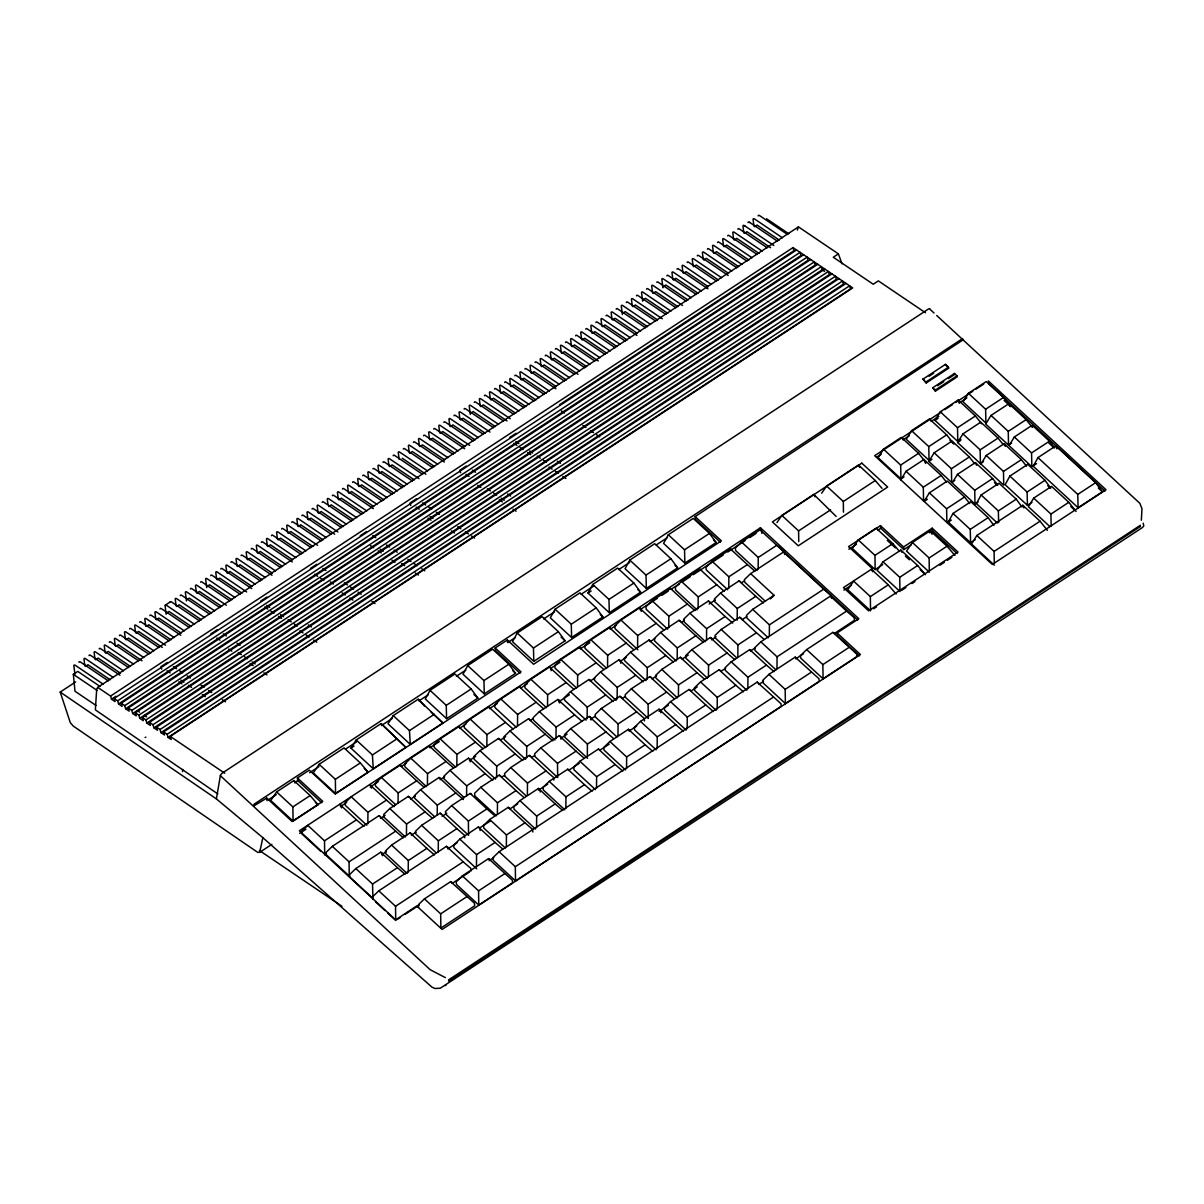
<?xml version="1.0" encoding="UTF-8"?>
<svg xmlns="http://www.w3.org/2000/svg" width="1204" height="1204" viewBox="0 0 1204 1204"><rect width="100%" height="100%" fill="white"/><g stroke="black" fill="none" stroke-linecap="round" stroke-linejoin="round"><path stroke-width="1.5" d="M320.685 851.288L301.903 833.92L301.602 831.317L307.788 825.342L324.508 840.813L324.719 855.021M332.319 846.337L349.055 861.808L349.25 876.015L326.434 854.915L326.149 852.312L332.319 846.337L378.959 815.695L380.449 816.628M367.852 823.867L367.942 812.264L351.222 796.792L345.036 802.767L345.337 805.371L366.814 825.237M372.758 898.244L349.943 877.159L349.642 874.54L355.827 868.581L372.548 884.052L372.924 899.403M372.623 896.784L378.793 890.825L395.529 906.281L395.725 920.488L387.673 913.053M398.072 802.902L398.148 792.954L381.412 777.483L375.242 783.458L375.543 786.077L395.664 804.678M406.455 835.621L406.546 824.033L389.81 808.561L383.64 814.536L383.925 817.14L405.402 836.991M408.231 872.132L408.322 860.544L391.586 845.073L385.415 851.032L385.716 853.651L407.178 873.502M427.435 785.249L427.525 773.645L410.805 758.174L404.634 764.149L404.92 766.752L426.397 786.618M437.218 815.108L437.293 805.16L420.557 789.689L414.387 795.663L414.688 798.267L434.81 816.884M438.256 852.402L438.346 840.813L421.611 825.342L415.44 831.302L415.726 833.92L435.863 852.537M424.44 898.861L440.664 913.851L440.875 928.058L474.722 905.814L474.436 903.211L450.642 881.644L424.44 898.861L418.27 904.821L418.571 907.44M456.828 765.94L456.918 754.336L440.182 738.865L434.012 744.84L434.298 747.443L455.774 767.309M466.595 795.799L466.67 785.851L449.95 770.379L443.779 776.354L444.065 778.958L464.187 797.575M451.635 805.611L468.371 821.083L468.567 835.29L445.751 814.19L445.465 811.586L451.635 805.611L470.162 793.436L471.652 794.369M476.468 866.203L476.558 854.614L459.823 839.143L453.652 845.118L453.938 847.721L476.754 868.821M462.351 875.85L478.575 890.855L478.771 905.062L512.633 882.803L512.332 880.199L488.538 858.648L462.351 875.85L456.181 881.825L456.466 884.428L478.771 905.062M486.852 746.209L486.943 734.606L470.207 719.134L464.037 725.109L464.323 727.728L485.799 747.579M496.605 777.724L496.695 766.12L479.975 750.649L473.789 756.624L474.09 759.227L495.551 779.093M497.387 814.371L497.478 802.782L480.742 787.311L474.572 793.285L474.858 795.889L496.334 815.74M506.342 846.578L506.432 834.974L489.697 819.503L483.526 825.477L483.827 828.096L505.289 847.947M499.103 851.71L515.312 866.714L515.523 880.922L781.245 706.296L780.96 703.678L757.15 682.126L499.103 851.71L492.918 857.684L493.219 860.288L515.523 880.922M517.509 726.057L517.6 714.469L500.864 698.997L494.693 704.957L494.979 707.576L516.456 727.427M526.63 757.993L526.72 746.39L509.984 730.918L503.814 736.893L504.115 739.512L525.576 759.363M527.382 794.67L527.472 783.067L510.737 767.595L504.566 773.57L504.852 776.174L526.329 796.04M536.563 827.705L536.653 816.101L519.917 800.63L513.747 806.605L514.048 809.208L535.509 829.074M547.534 706.327L547.624 694.738L530.889 679.267L524.718 685.226L525.004 687.845L546.481 707.696M556.007 738.684L556.097 727.081L539.377 711.609L533.206 717.584L533.492 720.203L554.969 740.054M540.762 747.865L557.497 763.336L557.693 777.543L534.877 756.443L534.591 753.839L540.762 747.865L559.288 735.704L560.778 736.637L561.064 739.241M565.865 808.441L565.955 796.852L549.22 781.381L543.049 787.356L543.335 789.959L564.811 809.81M577.559 686.596L577.649 675.008L560.913 659.536L554.743 665.511L555.029 668.115L576.505 687.966M587.131 718.728L587.221 707.139L570.485 691.668L564.315 697.628L564.601 700.246L586.077 720.097M587.326 755.706L587.401 744.102L570.681 728.631L564.51 734.606L564.796 737.209L587.612 758.309M596.522 788.289L596.612 776.7L579.892 761.229L573.706 767.204L574.007 769.807L595.468 789.658M607.568 666.865L607.659 655.277L590.938 639.806L584.768 645.78L585.054 648.384L606.53 668.235M617.14 698.997L617.231 687.409L600.51 671.937L594.34 677.897L594.625 680.516L616.102 700.367M617.983 735.554L618.073 723.95L601.338 708.494L595.167 714.454L595.453 717.072L616.93 736.923M626.547 768.573L626.637 756.97L609.901 741.498L603.731 747.473L604.032 750.077L625.493 769.928M637.593 647.135L637.684 635.546L620.963 620.075L614.777 626.05L615.078 628.654L637.894 649.754M647.165 679.267L647.255 667.678L630.535 652.207L624.349 658.167L624.65 660.785L646.112 680.636M631.363 688.763L648.098 704.235L648.294 718.427L625.478 697.342L625.192 694.723L631.363 688.763L649.889 676.588L651.379 677.521M657.143 748.452L657.233 736.863L640.513 721.392L634.342 727.366L634.628 729.97L656.105 749.821M668.762 627.811L668.852 616.222L652.116 600.751L645.946 606.726L646.232 609.329L667.708 629.18M677.19 659.536L677.28 647.948L660.544 632.476L654.374 638.451L654.675 641.055L676.136 660.906M678.424 696.499L678.514 684.895L661.794 669.424L655.623 675.399L655.909 678.018L677.385 697.868M687.168 728.721L687.258 717.132L670.538 701.661L664.352 707.636L664.653 710.24L686.114 730.091M698.109 608.532L698.2 596.928L681.464 581.457L675.293 587.432L675.594 590.035L697.056 609.886M706.522 640.272L706.613 628.669L689.877 613.197L683.706 619.172L683.992 621.776L705.469 641.642M708.449 676.768L708.539 665.165L691.818 649.693L685.633 655.668L685.934 658.287L707.395 678.138M717.193 708.99L717.283 697.402L700.547 681.931L694.377 687.905L694.678 690.509L716.139 710.36M728.766 588.38L728.856 576.776L712.136 561.305L705.95 567.28L706.251 569.883L727.713 589.749M737.179 620.12L737.269 608.517L720.534 593.045L714.363 599.02L714.664 601.639L734.786 620.241M737.841 656.511L737.932 644.923L721.196 629.451L715.025 635.426L715.311 638.03L736.788 657.881M747.85 688.854L747.94 677.25L731.219 661.779L725.034 667.753L725.335 670.357L746.796 690.223M758.159 569.071L758.249 557.467L741.513 541.996L735.343 547.971L735.629 550.574L757.105 570.44M769.326 636.434L769.416 624.846L752.681 609.374L746.51 615.349L746.811 617.953L768.272 637.804M776.971 668.416L777.062 656.827L760.838 641.822L754.652 647.797L754.953 650.401L775.948 669.815M768.95 674.36L785.174 689.365L785.384 703.572L819.232 681.313L818.946 678.71L795.152 657.143L768.95 674.36L762.779 680.335L763.08 682.939L785.384 703.572M806.65 649.588L822.859 664.593L823.069 678.8L856.917 656.556L856.631 653.938L832.837 632.386L806.65 649.588L800.464 655.563L800.765 658.167L823.069 678.8M797.334 230.054L798.448 226.879L838.39 253.878L842.017 263.827M182.541 771.614L182.692 769.446M1141.347 520.263L1141.979 508.765L1139.887 503.377L936.697 315.493M1143.198 523.198L1143.8 525.877L1142.521 527.472L440.303 988.198L435.126 988.514L432.146 987.295L262.848 837.668L216.404 798.914L220.347 775.677A3.115 1.038 -41 0 1 223.026 772.592L927.832 309.413A3.115 1.038 -41 0 1 930.015 309.308L934.033 313.025M75.641 681.931L60.2 692.074L70.329 722.716L73.369 726.147L257.656 852.312L259.703 852.342L262.848 837.668M430.039 690.343L425.298 698.982L446.594 718.668L477.883 698.094L471.17 688.974L454.946 673.984L430.039 690.343L446.248 705.348L446.594 718.668M467.724 665.586L462.983 674.21L484.279 693.895L515.568 673.337L508.856 664.217L492.632 649.212L467.724 665.586L483.948 680.576L484.279 693.895M517.238 633.048L512.498 641.672L533.793 661.357L565.082 640.799L558.37 631.679L542.146 616.674L517.238 633.048L533.462 648.038L533.793 661.357M555.059 609.194L550.318 617.833L571.614 637.518L602.903 616.945L596.191 607.824L579.967 592.835L555.059 609.194L571.283 624.199L571.614 637.518M588.003 593.06L592.744 584.437L617.652 568.062L633.876 583.067L640.603 592.187L609.299 612.746L588.003 593.06L591.134 590.998M629.782 560.086L625.057 568.709L646.352 588.41L677.641 567.837L670.929 558.716L654.705 543.711L629.782 560.086L646.006 575.091L646.352 588.41M668.31 534.772L663.57 543.395L684.865 563.096L716.154 542.522L709.442 533.402L693.218 518.397L668.31 534.772L684.534 549.776L684.865 563.096M975.135 539.708L970.59 542.703L948.27 522.069L953.011 513.446L970.891 501.692L988.138 517.63L993.902 525.441M1022 506.974L1016.236 499.163L999.004 483.225L981.125 494.979L976.384 503.603L997.379 523.018M1050.746 488.087L1044.982 480.276L1027.749 464.338L1009.87 476.092L1005.129 484.715L1027.433 505.334L1031.978 502.354M1037.968 457.61L1033.228 466.249L1078.107 507.727L1102.367 491.789L1095.655 482.669L1055.848 445.856L1037.968 457.61L1077.761 494.423L1078.107 507.727M925.846 462.471L918.562 453.321L901.314 437.383L883.435 449.137L878.122 457.746L900.938 478.831L904.053 476.784M911.533 430.671L906.236 439.264L929.036 460.364L928.781 446.609L911.533 430.671L929.428 418.917L946.66 434.855L953.959 443.99L949.926 440.273M960.897 439.43L957.782 441.477L934.981 420.377L940.279 411.783L958.173 400.029L975.406 415.967L981.651 423.793M900.758 479.869L906.055 471.261L923.95 459.507L941.182 475.445L946.389 481.976M968.392 393.302L963.08 401.91L985.895 423.01L985.624 409.24L968.392 393.302L986.272 381.548L1003.504 397.486L1010.803 406.636L1004.091 400.435M954.787 480.441L951.672 482.488L928.856 461.403L934.169 452.794L952.048 441.04L969.295 456.978L974.503 463.51M983.533 461.553L980.417 463.6L957.601 442.5L962.914 433.907L980.793 422.152L998.026 438.09L1003.248 444.622M969.717 503.543L964.509 497.011L947.262 481.073L929.383 492.827L924.07 501.436L927.185 499.389M1032.385 427.45L1026.139 419.624L1008.907 403.686L991.012 415.425L985.715 424.034L1008.516 445.134L1011.631 443.087M997.815 485.077L992.608 478.545L975.375 462.607L957.481 474.361L952.183 482.954L974.984 504.055L978.099 502.008M986.226 455.473L980.929 464.067L1003.73 485.167L1003.474 471.411L986.226 455.473L1004.121 443.719L1021.353 459.657L1026.561 466.189M1054.674 447.707L1049.452 441.176L1032.219 425.238L1014.34 436.992L1009.027 445.6L1031.843 466.7L1036.509 463.63M1047.36 530.332L1040.06 521.197L1022.828 505.259L976.835 535.479L971.538 544.088L994.338 565.173M1076.105 511.444L1068.806 502.309L1051.574 486.371L1033.694 498.125L1028.382 506.718L1049.858 526.569M798.448 226.879L97.72 687.379L96.711 688.974L95.357 709.878L217.834 793.933M350.951 748.12L356.188 739.963L381.096 723.589L405.823 747.338L373.255 768.739L350.951 748.12L354.051 746.074M393.241 715.612L387.989 723.77L410.293 744.403L442.876 722.987L418.149 699.238L393.241 715.612L409.465 730.617L410.293 744.403M276.649 791.916L270.78 800.494L293.084 821.113L317.991 804.739L310.12 795.573L293.896 780.568L276.649 791.916L292.873 806.906L293.084 821.113M319.135 764.299L313.266 772.878L335.57 793.511L368.138 772.095L360.282 762.93L344.058 747.925L319.135 764.299L335.359 779.304L335.57 793.511M776.971 522.566L781.878 515.417L813.814 494.423L836.163 516.441M821.685 493.188L826.591 486.025L858.527 465.045L875.263 480.516L882.005 488.372M899.584 551.492L892.841 543.621L876.121 528.165L858.226 539.904L852.357 548.497L875.157 569.582L882.682 564.646M883.014 561.817L877.129 570.395L899.945 591.48L899.734 577.288L883.014 561.817L900.893 550.062L917.629 565.534L925.485 574.699M912.391 542.507L906.507 551.086L929.322 572.171L929.127 557.979L912.391 542.507L930.271 530.753L947.006 546.225L954.877 555.39M445.284 985.685L446.172 984.721M785.008 552.937L783.518 552.004L750.619 573.631L744.448 579.591L744.734 582.209L765.428 601.353M770.364 598.9L774.082 595.318L750.619 573.631M165.339 605.145L170.411 601.819M96.004 705.454L74.994 691.262L73.339 674.345L77.808 671.411L100.007 686.415M85.424 666.414L87.952 664.743L110.151 679.748M95.552 659.747L98.096 658.091L120.295 673.096M105.696 653.095L108.225 651.424L130.423 666.429M115.825 646.428L118.368 644.757L142.042 660.77M125.968 639.76L128.497 638.105L150.711 653.11M136.112 633.108L138.641 631.438L162.314 647.436M146.241 626.441L148.784 624.771L170.983 639.775M156.385 619.774L158.913 618.119L181.112 633.123M166.528 613.122L169.057 611.451L191.255 626.456M176.657 606.455L179.2 604.784L201.399 619.789M186.801 599.788L189.329 598.132L211.528 613.137M196.929 593.136L199.473 591.465L221.671 606.47M207.073 586.468L209.601 584.798L231.8 599.803M217.217 579.801L219.745 578.146L241.944 593.151M227.345 573.149L229.889 571.479L252.087 586.483M237.489 566.482L240.017 564.811L262.216 579.816M247.618 559.815L250.161 558.159L272.36 573.164M257.761 553.163L260.29 551.492L282.504 566.497M267.905 546.496L270.433 544.825L292.632 559.83M278.034 539.828L280.577 538.173L302.776 553.178M288.177 533.176L290.706 531.506L312.905 546.511M298.306 526.509L300.849 524.839L323.048 539.843M308.45 519.842L310.978 518.187L334.667 534.185M318.593 513.19L321.122 511.519L343.321 526.524M328.722 506.523L331.266 504.852L353.464 519.857M338.866 499.856L341.394 498.2L363.593 513.205M349.01 493.204L351.538 491.533L373.737 506.538M359.138 486.536L361.682 484.866L383.88 499.871M369.282 479.869L371.81 478.214L394.009 493.219M379.41 473.217L381.954 471.547L404.153 486.551M389.554 466.55L392.083 464.879L414.281 479.884M409.827 453.231L412.37 451.56L434.569 466.565M419.97 446.564L422.499 444.893L444.697 459.898M430.099 439.896L432.642 438.241L454.841 453.246M440.243 433.244L442.771 431.574L464.985 446.579M450.386 426.577L452.915 424.907L475.113 439.911M460.515 419.91L463.058 418.255L485.257 433.244M470.659 413.258L473.187 411.587L495.386 426.592M480.787 406.591L483.331 404.92L507.004 420.933M490.931 399.924L493.474 398.268L515.673 413.258M501.075 393.272L503.603 391.601L525.802 406.606M511.203 386.604L513.747 384.934L535.946 399.939M521.347 379.937L523.875 378.267L546.074 393.272M531.491 373.27L534.019 371.615L556.218 386.619M541.619 366.618L544.163 364.947L566.362 379.952M551.763 359.951L554.291 358.28L577.98 374.293M561.892 353.284L564.435 351.628L586.634 366.633M572.035 346.632L574.564 344.961L598.253 360.974M582.179 339.964L584.708 338.294L606.906 353.299M592.308 333.297L594.851 331.642L617.05 346.647M602.452 326.645L604.98 324.975L627.179 339.979M612.58 319.978L615.124 318.308L637.322 333.312M622.724 313.311L625.252 311.655L647.466 326.66M632.868 306.659L635.396 304.988L657.595 319.993M642.996 299.992L645.54 298.321L667.738 313.326M653.14 293.325L655.668 291.669L677.867 306.674M663.284 286.672L665.812 285.002L688.011 300.007M673.412 280.005L675.956 278.335L698.154 293.34M683.556 273.338L686.084 271.683L708.283 286.687M693.685 266.686L696.228 265.015L718.427 280.02M703.828 260.019L706.357 258.348L728.555 273.353M713.972 253.352L716.5 251.696L738.699 266.701M724.101 246.7L726.644 245.029L748.843 260.034M734.244 240.032L736.773 238.362L758.971 253.367M744.373 233.365L746.916 231.71L770.59 247.708M754.517 226.713L757.045 225.043L779.244 240.047M97.72 687.379L110.572 696.062L793.03 247.588L852.703 287.922L170.246 736.396L171.179 739.512L168.048 737.405L167.13 734.289L163.594 731.897L846.036 283.422M110.572 696.062L111.505 699.178L115.975 696.243M167.341 662.486L160.945 666.685L161.682 669.183M210.775 633.951L217.156 629.752M260.591 601.202L266.987 597.003M310.421 568.454L316.802 564.255M360.237 535.72L366.633 531.521M416.449 498.772L410.067 502.971L410.805 505.469M466.279 466.038L459.883 470.237L460.62 472.721M509.713 437.488L516.095 433.289M559.574 404.725L793.948 250.703L793.03 247.588M111.505 699.178L115.027 701.571L114.109 698.455L796.551 249.965M117.646 700.833L800.088 252.358L801.021 255.474L118.564 703.964L117.646 700.833L114.109 698.455M118.564 703.964L122.101 706.342L121.183 703.226L803.625 254.751M124.719 705.619L807.162 257.144L808.08 260.26L125.637 708.735L124.719 705.619L121.183 703.226M125.637 708.735L129.174 711.128L128.241 708.012L810.698 259.522M131.778 710.39L814.235 261.915L815.153 265.03L132.711 713.52L131.778 710.39L128.241 708.012M132.711 713.52L136.233 715.898L135.315 712.783L817.757 264.308M838.39 253.878L833.288 257.235L873.231 284.234L878.333 280.878L925.455 312.724M135.315 712.783L138.851 715.176L821.294 266.701L822.227 269.816L824.574 271.397M138.851 715.176L139.769 718.291L822.227 269.816M139.769 718.291L143.306 720.684L142.388 717.554L824.83 269.079M145.925 719.947L828.367 271.472L829.285 274.587L146.843 723.062L145.925 719.947L142.388 717.554M146.843 723.062L150.38 725.455L149.446 722.34L831.904 273.865M152.983 724.733L835.441 276.243L836.359 279.373L153.916 727.848L152.983 724.733L149.446 722.34M153.916 727.848L157.438 730.241L156.52 727.111L838.962 278.636M160.057 729.504L842.499 281.029L843.432 284.144L160.975 732.619L160.057 729.504L156.52 727.111M167.13 734.289L849.572 285.799L850.491 288.915L168.048 737.405M695.129 516.576L721.377 540.852L533.583 664.262L507.336 639.986L495.175 647.978L521.031 671.892L335.148 794.053L309.293 770.139L297.418 777.934L322.762 801.367L292.09 821.504L266.761 798.086L253.638 806.078A1.836 1.309 -55.9 0 1 254.616 803.836L961.544 339.272A1.836 1.309 -55.9 0 1 963.305 339.709L695.129 516.576L695.43 519.195L720.353 542.236M268.582 799.682L276.258 794.655M294.649 782.555L297.719 780.553L297.418 777.934M309.578 772.742L318.955 766.587M345.503 749.144L356.444 741.95M381.442 725.53L392.369 718.352M418.932 700.894L428.293 694.738M456.421 676.257L465.782 670.101M515.447 637.458L507.621 642.605L507.336 639.986M543.621 618.946L554.577 611.752M581.186 594.264L593.707 586.032M618.736 569.582L629.692 562.388M656.3 544.9L667.257 537.706M923.062 379.094L945.426 364.391L948.466 367.205L948.586 368.258L926.222 382.947L923.062 379.094L926.222 382.947M929.142 376.22L933.612 373.27M926.102 381.909L948.466 367.205M446.248 705.348L471.17 688.974M483.948 680.576L508.856 664.217M533.462 648.038L558.37 631.679M292.873 806.906L310.12 795.573M335.359 779.304L360.282 762.93M373.255 768.739L372.412 754.953L397.32 738.579M409.465 730.617L434.373 714.243M571.283 624.199L596.191 607.824M609.299 612.746L608.968 599.426L633.876 583.067M646.006 575.091L670.929 558.716M684.534 549.776L709.442 533.402M932.784 387.733L954.501 373.466L957.045 375.814L957.165 376.852L935.448 391.119L932.784 387.733L935.448 391.119M937.555 385.716L943.77 381.638M948.421 378.583L954.621 374.504L954.501 373.466M935.327 390.081L957.045 375.814M259.703 852.342L271.848 844.365M760.461 527.743L299.344 830.775L395.664 919.841L416.734 905.995L442.094 929.428L860.424 654.524L837.096 632.958L858.813 618.69L760.461 527.743L760.762 530.347M381.412 777.483L399.939 765.323L401.429 766.256M410.805 758.174L429.331 746.013L430.821 746.947M440.182 738.865L458.709 726.704L460.199 727.622M470.207 719.134L488.734 706.974L490.224 707.907M500.864 698.997L519.391 686.822L520.88 687.755M530.889 679.267L549.415 667.091L550.905 668.024L551.191 670.628M560.913 659.536L579.44 647.361L580.93 648.294M590.938 639.806L609.465 627.63L610.955 628.563M620.963 620.075L639.474 607.9L640.979 608.833L641.265 611.451M652.116 600.751L670.643 588.575L672.133 589.508M681.464 581.457L699.991 569.281L701.481 570.214M712.136 561.305L730.647 549.144L732.152 550.062M741.513 541.996L760.04 529.82L761.53 530.753L761.816 533.372M299.63 833.394L305.906 829.27M340.416 806.59L346.677 802.466M370.215 787.01L378.056 781.847M401.579 766.391L406.29 763.291M429.813 747.834L439.219 741.649M459.612 728.254L465.888 724.131M489.411 708.674L497.252 703.512M520.775 688.056L527.051 683.932M550.589 668.476L559.995 662.29M580.388 648.881L589.794 642.695M610.187 629.301L616.463 625.177M639.986 609.721L657.233 598.388M661.944 595.288L668.22 591.164M671.35 589.102L679.191 583.955M682.337 581.893L690.178 576.731M693.308 574.669L723.107 555.089M727.818 552.004L745.065 540.656M749.776 537.571L756.052 533.447M941.663 411.693L874.691 455.699L992.307 564.45L1106.009 489.742L988.394 380.991L988.68 383.594L1104.926 491.082M944.779 409.646L952.575 404.529M955.69 402.482L972.817 391.225M975.932 389.178L983.713 384.061M876.542 457.294L881.208 454.224M903.015 439.881L909.246 435.788M931.053 421.46L938.849 416.343M959.091 403.039L966.872 397.922M934.981 420.377L938.082 418.33M324.508 840.813L356.444 819.819L364.029 826.38M367.942 812.264L386.469 800.088L394.039 806.65M398.148 792.954L416.674 780.779L424.244 787.341M427.525 773.645L446.052 761.47L453.637 768.032M456.918 754.336L475.445 742.161L483.015 748.722M486.943 734.606L505.454 722.43L513.039 728.992M517.6 714.469L536.126 702.293L543.696 708.84M547.624 694.738L566.151 682.563L573.721 689.124M577.649 675.008L596.161 662.832L603.746 669.394M607.659 655.277L626.185 643.102L633.771 649.663M637.684 635.546L656.21 623.371L663.78 629.933M668.852 616.222L687.364 604.047L694.949 610.609M698.2 596.928L716.726 584.753L724.296 591.314M728.856 576.776L747.383 564.601L754.953 571.163M758.249 557.467L776.761 545.292L784.346 551.853L784.632 554.472M798.749 541.544L798.598 530.889L830.549 509.894M843.462 512.151L843.312 501.496L875.263 480.516M900.938 478.831L900.667 465.075L918.562 453.321M928.781 446.609L946.66 434.855M957.782 441.477L957.526 427.721L975.406 415.967M985.624 409.24L1003.504 397.486M389.81 808.561L408.337 796.386L409.827 797.319M420.557 789.689L439.084 777.513L440.574 778.446M449.95 770.379L468.476 758.204L469.966 759.137L470.252 761.756M479.975 750.649L498.486 738.488L499.991 739.406M509.984 730.918L528.511 718.758L530.001 719.691M539.377 711.609L557.903 699.449L559.393 700.382L559.679 702.986M570.485 691.668L589.012 679.492L590.502 680.426M600.51 671.937L619.037 659.762L620.527 660.695L620.812 663.299M630.535 652.207L649.046 640.031L650.551 640.964M660.544 632.476L679.071 620.301L680.561 621.234M689.877 613.197L708.403 601.022L709.893 601.955M720.534 593.045L739.06 580.885L740.55 581.818M380.479 818.374L385.099 815.334M410.669 799.065L415.29 796.025M440.062 779.756L444.682 776.715M469.44 760.446L475.61 756.398M500.999 739.707L505.62 736.667M530.121 720.564L533.206 718.547M558.611 701.857L569.387 694.768M590.171 681.103L594.791 678.078M620.195 661.387L626.351 657.324M650.205 641.657L654.841 638.617M681.374 622.317L684.459 620.301M709.186 604.047L715.342 599.998M741.393 582.886L744.463 580.855M928.856 461.403L931.971 459.356M957.601 442.5L960.717 440.453M349.055 861.808L395.68 831.166L403.265 837.728M406.546 824.033L425.072 811.857L432.642 818.419M437.293 805.16L455.819 792.984L463.389 799.546M466.67 785.851L485.197 773.675L492.782 780.237M496.695 766.12L515.222 753.945L522.792 760.507M526.72 746.39L545.246 734.214L552.817 740.776M556.097 727.081L574.624 714.905L582.209 721.467M587.221 707.139L605.732 694.964L613.318 701.511M617.231 687.409L635.757 675.233L643.342 681.78M647.255 667.678L665.782 655.503L673.352 662.065M677.28 647.948L695.807 635.772L703.377 642.334M706.613 628.669L725.139 616.493L732.709 623.055M737.269 608.517L755.796 596.356L763.366 602.903M926.674 498.923L923.558 500.954L923.302 487.199L941.182 475.445M951.672 482.488L951.401 468.732L969.295 456.978M980.417 463.6L980.146 449.844L998.026 438.09M1008.516 445.134L1008.26 431.378L1026.139 419.624M355.827 868.581L380.735 852.206L382.225 853.139L382.511 855.743M391.586 845.073L410.112 832.897L411.602 833.83M421.611 825.342L440.137 813.167L441.627 814.1M480.742 787.311L499.269 775.135L500.759 776.068M510.737 767.595L529.263 755.42L530.753 756.353M570.681 728.631L589.207 716.47L590.697 717.403L590.983 720.007M601.338 708.494L619.864 696.318L621.354 697.251M721.196 629.451L739.723 617.276L741.212 618.209M752.681 609.374L774.082 595.318M661.794 669.424L680.32 657.264L681.81 658.197M691.818 649.693L710.33 637.533L711.835 638.466M911.368 544.644L903.828 549.596L903.542 546.977L880.485 525.666L848.549 546.646L872.328 568.649L872.629 571.253M381.834 854.599L386.484 851.544M411.362 835.2L415.982 832.16M442.124 816.327L446.744 813.287M501.526 777.287L504.596 775.271M531.551 757.557L534.621 755.54M560.929 738.248L567.084 734.199M848.835 549.265L856.45 544.268M877.731 530.272L880.771 528.27L880.485 525.666M590.502 719.315L595.122 716.275M622.062 698.576L625.147 696.544M652.086 678.845L656.707 675.805M682.111 659.115L688.267 655.066M711.429 639.836L716.049 636.796M742.085 619.684L746.721 616.659M372.548 884.052L397.455 867.678L405.041 874.239M408.322 860.544L426.848 848.369L434.418 854.915M438.346 840.813L456.873 828.638L464.443 835.2L464.729 837.803M468.371 821.083L486.883 808.907L494.468 815.469M497.478 802.782L516.004 790.607L523.574 797.168M527.472 783.067L545.999 770.891L553.569 777.453L553.855 780.072M557.497 763.336L576.024 751.161L583.594 757.722M737.932 644.923L756.443 632.747L764.028 639.309M587.401 744.102L605.928 731.927L613.513 738.488M618.073 723.95L636.6 711.79L644.17 718.337L644.456 720.955M648.098 704.235L666.61 692.059L674.195 698.606M875.157 569.582L874.962 555.375L892.841 543.621M769.416 624.846L823.717 589.162L831.287 595.724L831.573 598.328M678.514 684.895L697.041 672.72L704.626 679.282M708.539 665.165L727.065 653.004L734.636 659.551M950.001 520.474L946.886 522.521L946.615 508.765L964.509 497.011M974.984 504.055L974.728 490.299L992.608 478.545M1003.474 471.411L1021.353 459.657M1031.843 466.7L1031.572 452.93L1049.452 441.176M378.793 890.825L446.473 846.352L447.963 847.285M903.542 546.977L932.182 528.165L958.038 552.064L868.611 610.834L843.477 587.612L872.328 568.649M459.823 839.143L478.349 826.967L479.839 827.9L480.14 830.519M489.697 819.503L508.223 807.342L509.713 808.275M760.838 641.822L830.399 596.115L831.889 597.049M519.917 800.63L538.444 788.454L539.934 789.388L540.235 792.006M549.22 781.381L567.746 769.206L569.236 770.139M579.892 761.229L598.403 749.054L599.893 749.987M609.901 741.498L628.428 729.323L629.918 730.256M640.513 721.392L659.039 709.216L660.529 710.149L660.815 712.753M670.538 701.661L689.049 689.486L690.554 690.419M700.547 681.931L719.074 669.755L720.564 670.688M731.219 661.779L749.731 649.603L751.236 650.536M447.783 848.94L457.038 842.86M479.358 828.201L490.133 821.113M929.458 532.755L932.468 530.768L932.182 528.165M509.999 808.892L517.705 803.82M538.459 790.185L547.7 784.12M568.484 770.455L579.259 763.366M599.938 750.212L609.179 744.132M629.06 731.069L636.765 726.012M659.085 711.353L668.325 705.273M750.453 651.033L755.074 647.993M843.884 590.141L851.439 585.174M691.051 691.006L697.206 686.957M721.076 671.275L725.696 668.235M948.27 522.069L951.31 520.083M395.529 906.281L463.194 861.808L470.779 868.37L471.065 870.989M970.59 542.703L970.243 529.384L988.138 517.63M998.643 522.566L998.357 510.917L1016.236 499.163M1027.433 505.334L1027.102 492.03L1044.982 480.276M777.062 656.827L846.608 611.105L854.193 617.667L854.479 620.286L834.402 633.47M476.558 854.614L495.085 842.439L502.655 849.001M506.432 834.974L524.959 822.799L532.529 829.36L532.83 831.979M536.653 816.101L555.179 803.926L562.75 810.488M565.955 796.852L584.482 784.677L592.052 791.239M596.612 776.7L615.139 764.525L622.709 771.087M626.637 756.97L645.163 744.794L652.734 751.356M657.233 736.863L675.76 724.688L683.345 731.249M687.258 717.132L705.785 704.957L713.355 711.519M717.283 697.402L735.81 685.226L743.38 691.788M747.94 677.25L766.466 665.075L774.037 671.636M870.357 596.597L853.621 581.126L847.736 589.704L870.552 610.789L870.357 596.597L888.236 584.843L896.107 594.008M899.734 577.288L917.629 565.534M929.127 557.979L947.006 546.225M397.305 919.465L400.435 917.403M405.146 914.303L419.278 905.017M452.237 883.36L469.5 872.012M795.784 658.844L803.519 653.772M489.08 860.725L493.7 857.684M873.562 608.818L876.572 606.846M901.45 590.502L905.95 587.537M911.97 583.579L914.965 581.607M939.842 565.263L944.357 562.298M947.352 560.327L951.867 557.362M758.926 684.369L763.547 681.329M1077.761 494.423L1095.655 482.669M440.664 913.851L466.866 896.649M994.308 563.457L994.083 551.417L1040.06 521.197M1051.167 526.103L1050.926 514.063L1068.806 502.309M478.575 890.855L504.762 873.637M515.312 866.714L773.374 697.116M785.174 689.365L811.361 672.148M822.859 664.593L849.061 647.391M448.49 979.951L1140.369 525.275M448.61 981.094L1140.504 526.404M145.097 737.51L145.895 737.149M832.837 632.386L834.327 633.319M795.152 657.143L796.642 658.076M757.15 682.126L758.655 683.059M488.538 858.648L490.028 859.566M450.642 881.644L452.132 882.577M748 222.574A3.973 1.415 56.7 0 1 749.565 222.349L749.776 222.484M743.801 232.808L742.943 225.916A3.973 1.415 56.7 0 1 744.508 225.675L744.704 225.81M766.587 218.767L788.786 233.772M787.491 234.464L759.709 215.682A3.973 1.415 56.7 0 0 758.144 215.922M782.419 237.79L754.637 219.023A3.973 1.415 56.7 0 0 753.072 219.248L753.945 226.141M749.565 222.349L777.558 241.251M744.508 225.675L773.826 245.496M767.219 247.783L739.437 229.016A3.973 1.415 56.7 0 0 737.871 229.242M762.147 251.124L734.365 232.342A3.973 1.415 56.7 0 0 732.8 232.583L733.672 239.461M757.075 254.45L729.293 235.683A3.973 1.415 56.7 0 0 727.728 235.909M752.003 257.776L724.221 239.009A3.973 1.415 56.7 0 0 722.656 239.235L723.529 246.128M746.931 261.118L719.164 242.335A3.973 1.415 56.7 0 0 717.584 242.576M741.875 264.444L714.092 245.676A3.973 1.415 56.7 0 0 712.527 245.902L713.4 252.795M736.803 267.77L709.021 249.002A3.973 1.415 56.7 0 0 707.455 249.228M731.731 271.111L703.949 252.328A3.973 1.415 56.7 0 0 702.383 252.569L703.256 259.447M728.209 275.475L698.877 255.669A3.973 1.415 56.7 0 0 697.312 255.895M721.587 277.763L693.82 258.995A3.973 1.415 56.7 0 0 692.24 259.221L693.113 266.114M716.53 281.104L688.748 262.322A3.973 1.415 56.7 0 0 687.183 262.562M711.459 284.43L683.676 265.663A3.973 1.415 56.7 0 0 682.111 265.888L682.984 272.781M707.937 288.81L678.604 268.989A3.973 1.415 56.7 0 0 677.039 269.214M701.315 291.097L673.533 272.315A3.973 1.415 56.7 0 0 671.967 272.555L672.84 279.433M696.243 294.423L668.461 275.656A3.973 1.415 56.7 0 0 666.896 275.882M691.186 297.749L663.404 278.982A3.973 1.415 56.7 0 0 661.839 279.208L662.922 287.816M686.114 301.09L658.332 282.308A3.973 1.415 56.7 0 0 656.797 282.383M682.593 305.455L653.26 285.649A3.973 1.415 56.7 0 0 651.695 285.875L652.568 292.768M675.971 307.742L648.188 288.975A3.973 1.415 56.7 0 0 646.623 289.201M670.899 311.083L643.117 292.301A3.973 1.415 56.7 0 0 641.551 292.542L642.65 301.15M665.842 314.41L638.06 295.642A3.973 1.415 56.7 0 0 636.495 295.868M662.305 318.789L632.988 298.968A3.973 1.415 56.7 0 0 631.423 299.194L632.296 306.087M655.698 321.077L627.916 302.294A3.973 1.415 56.7 0 0 626.351 302.535M650.627 324.403L622.844 305.635A3.973 1.415 56.7 0 0 621.279 305.861L622.378 314.47M645.555 327.744L617.772 308.961A3.973 1.415 56.7 0 0 616.207 309.187M640.498 331.07L612.716 312.287A3.973 1.415 56.7 0 0 611.15 312.528L612.008 319.406M636.961 335.434L607.644 315.629A3.973 1.415 56.7 0 0 606.079 315.854M630.354 337.737L602.572 318.955A3.973 1.415 56.7 0 0 601.007 319.18L601.88 326.073M625.282 341.063L597.5 322.281A3.973 1.415 56.7 0 0 595.935 322.522M620.211 344.389L592.428 325.622A3.973 1.415 56.7 0 0 590.863 325.848L591.736 332.74M615.154 347.73L587.371 328.948A3.973 1.415 56.7 0 0 585.806 329.174M610.082 351.056L582.3 332.274A3.973 1.415 56.7 0 0 580.734 332.515L581.607 339.393M605.01 354.382L577.228 335.615A3.973 1.415 56.7 0 0 575.662 335.841M599.938 357.723L572.156 338.941A3.973 1.415 56.7 0 0 570.591 339.167L571.464 346.06M594.866 361.049L567.084 342.267A3.973 1.415 56.7 0 0 565.519 342.508M589.794 364.376L562.027 345.608A3.973 1.415 56.7 0 0 560.447 345.834L561.32 352.727M584.738 367.717L556.955 348.934A3.973 1.415 56.7 0 0 555.39 349.16M579.666 371.043L551.883 352.26A3.973 1.415 56.7 0 0 550.318 352.501L551.191 359.379M574.594 374.369L546.812 355.601A3.973 1.415 56.7 0 0 545.246 355.827M569.522 377.71L541.74 358.927A3.973 1.415 56.7 0 0 540.175 359.153L541.048 366.046M564.45 381.036L536.683 362.253A3.973 1.415 56.7 0 0 535.103 362.494M559.393 384.362L531.611 365.595A3.973 1.415 56.7 0 0 530.046 365.82L530.919 372.713M555.857 388.741L526.539 368.921A3.973 1.415 56.7 0 0 524.974 369.146M549.25 391.029L521.467 372.247A3.973 1.415 56.7 0 0 519.902 372.487L520.775 379.365M544.178 394.355L516.396 375.588A3.973 1.415 56.7 0 0 514.83 375.814M561.425 410.955L564.48 413.032M582.841 425.433L585.912 427.51M590.502 430.611L593.557 432.672M596.612 434.749L599.682 436.811M539.106 397.696L511.339 378.914A3.973 1.415 56.7 0 0 509.759 379.14L510.631 386.032M534.049 401.022L506.267 382.24A3.973 1.415 56.7 0 0 504.702 382.481M528.977 404.348L501.195 385.581A3.973 1.415 56.7 0 0 499.63 385.807L500.503 392.7M523.906 407.689L496.123 388.907A3.973 1.415 56.7 0 0 494.558 389.133M518.834 411.016L491.051 392.233A3.973 1.415 56.7 0 0 489.486 392.474L490.359 399.352M513.762 414.342L485.98 395.574A3.973 1.415 56.7 0 0 484.414 395.8M510.24 418.721L480.923 398.9A3.973 1.415 56.7 0 0 479.358 399.126L480.215 406.019M503.633 421.009L475.851 402.226A3.973 1.415 56.7 0 0 474.286 402.467M557.407 461.222L560.477 463.284M498.561 424.335L470.779 405.567A3.973 1.415 56.7 0 0 469.214 405.793L470.297 414.402M515.839 441.627L518.894 443.689M529.609 450.928L532.665 453.005M537.255 456.105L540.31 458.167M543.38 460.244L546.435 462.306M493.489 427.676L465.707 408.893A3.973 1.415 56.7 0 0 464.142 409.119M513.882 443.298L516.937 445.375M520.008 447.436L523.063 449.498M527.653 452.614L530.708 454.676M549.069 467.092L552.139 469.154M555.194 471.231L558.25 473.292M562.84 476.393L565.91 478.47M489.968 432.04L460.635 412.219A3.973 1.415 56.7 0 0 459.07 412.46L459.943 419.338M483.361 434.328L455.579 415.561A3.973 1.415 56.7 0 0 454.013 415.786M478.289 437.669L450.507 418.887A3.973 1.415 56.7 0 0 448.941 419.112L449.814 426.005M473.217 440.995L445.435 422.213A3.973 1.415 56.7 0 0 443.87 422.453M469.695 445.375L440.363 425.554A3.973 1.415 56.7 0 0 438.798 425.78L439.671 432.672M464.624 448.701L435.291 428.88A3.973 1.415 56.7 0 0 433.726 429.106M458.017 450.988L430.234 432.206A3.973 1.415 56.7 0 0 428.669 432.447L429.527 439.325M452.945 454.314L425.162 435.547A3.973 1.415 56.7 0 0 423.597 435.773M472.389 470.177L475.46 472.239M507.591 493.956L510.647 496.033M447.873 457.655L420.091 438.873A3.973 1.415 56.7 0 0 418.525 439.099L419.398 445.992M466.008 474.376L469.063 476.438M487.424 488.854L490.495 490.916M493.55 492.978L496.605 495.055M501.195 498.155L504.265 500.217M444.351 462.02L415.019 442.199A3.973 1.415 56.7 0 0 413.454 442.44M477.822 485.347L480.893 487.424M499.254 499.826L502.309 501.902M513.024 509.142L516.08 511.203M437.729 464.308L409.947 445.54A3.973 1.415 56.7 0 0 408.382 445.766L409.255 452.659M432.657 467.649L404.89 448.866A3.973 1.415 56.7 0 0 403.325 449.092M427.601 470.975L399.818 452.192A3.973 1.415 56.7 0 0 398.253 452.433L399.126 459.311M402.226 458.227L425.9 474.226M422.529 474.301L394.746 455.533A3.973 1.415 56.7 0 0 393.181 455.759M419.007 478.68L389.675 458.859A3.973 1.415 56.7 0 0 388.109 459.085L388.982 465.978M412.385 480.968L384.603 462.185A3.973 1.415 56.7 0 0 383.038 462.426M407.313 484.294L379.546 465.527A3.973 1.415 56.7 0 0 377.966 465.752L378.839 472.645M402.256 487.635L374.474 468.853A3.973 1.415 56.7 0 0 372.939 468.913M422.574 502.911L425.629 504.988M428.699 507.05L431.754 509.126M436.345 512.227L439.4 514.289M457.761 526.705L460.831 528.767M465.421 531.867L468.476 533.944M471.532 536.006L474.602 538.083M397.185 490.961L369.402 472.179A3.973 1.415 56.7 0 0 367.837 472.419L368.71 479.297M416.178 507.11L419.248 509.187M429.963 516.426L433.019 518.488M451.38 530.904L454.435 532.966M428.007 518.096L431.062 520.158M392.113 494.287L364.33 475.52A3.973 1.415 56.7 0 0 362.765 475.746M387.041 497.628L359.259 478.846A3.973 1.415 56.7 0 0 357.693 479.072L358.566 485.964M381.969 500.954L354.202 482.172A3.973 1.415 56.7 0 0 352.621 482.413M376.912 504.28L349.13 485.513A3.973 1.415 56.7 0 0 347.565 485.739L348.438 492.632M373.375 508.66L344.058 488.839A3.973 1.415 56.7 0 0 342.493 489.065M366.768 510.947L338.986 492.165A3.973 1.415 56.7 0 0 337.421 492.406L338.294 499.284M361.697 514.274L333.914 495.506A3.973 1.415 56.7 0 0 332.349 495.732M356.625 517.615L328.842 498.832A3.973 1.415 56.7 0 0 327.277 499.058L327.94 504.235M351.568 520.941L323.786 502.158A3.973 1.415 56.7 0 0 322.22 502.399M372.743 535.66L375.814 537.721M386.514 544.961L389.584 547.037M394.175 550.138L397.23 552.2M407.945 559.439L411 561.515M414.056 563.577L417.126 565.654M421.716 568.755L424.771 570.816M346.496 524.267L318.714 505.499A3.973 1.415 56.7 0 0 317.149 505.725L318.022 512.618M380.133 549.159L383.188 551.236M401.549 563.638L404.619 565.714M415.32 572.953L418.39 575.015M370.531 545.668L373.586 547.73M378.176 550.83L381.247 552.907M391.947 560.146L395.017 562.208M341.424 527.608L313.642 508.825A3.973 1.415 56.7 0 0 312.077 509.051M337.903 531.972L308.57 512.151A3.973 1.415 56.7 0 0 307.005 512.392L307.878 519.27M331.281 534.26L303.498 515.493A3.973 1.415 56.7 0 0 301.933 515.718M326.224 537.601L298.442 518.819A3.973 1.415 56.7 0 0 296.876 519.044L297.734 525.937M321.152 540.927L293.37 522.145A3.973 1.415 56.7 0 0 291.804 522.385M317.615 545.307L288.298 525.486A3.973 1.415 56.7 0 0 286.733 525.712L287.605 532.604M311.008 547.594L283.226 528.812A3.973 1.415 56.7 0 0 281.661 529.038M305.936 550.92L278.154 532.138A3.973 1.415 56.7 0 0 276.589 532.379L277.462 539.257M322.928 568.393L325.983 570.47M344.344 582.871L347.414 584.948M350.469 587.01L353.524 589.087M358.115 592.187L361.185 594.249M371.885 601.488L374.956 603.565M300.88 554.246L273.097 535.479A3.973 1.415 56.7 0 0 271.532 535.705M295.808 557.587L268.025 538.805A3.973 1.415 56.7 0 0 266.46 539.031L267.333 545.924M330.302 581.908L333.373 583.97M314.59 574.263L317.645 576.34M320.7 578.402L323.771 580.478M342.132 592.88L345.187 594.957M349.777 598.057L352.832 600.119M292.271 561.952L262.954 542.131A3.973 1.415 56.7 0 0 261.388 542.372M285.664 564.24L257.882 545.472A3.973 1.415 56.7 0 0 256.317 545.698L257.189 552.591M280.592 567.581L252.81 548.798A3.973 1.415 56.7 0 0 251.245 549.024M275.52 570.907L247.753 552.124A3.973 1.415 56.7 0 0 246.188 552.365L247.046 559.243M271.999 575.286L242.681 555.465A3.973 1.415 56.7 0 0 241.116 555.691M265.392 577.574L237.609 558.791A3.973 1.415 56.7 0 0 236.044 559.017L236.917 565.91M260.32 580.9L232.538 562.117A3.973 1.415 56.7 0 0 230.972 562.358M255.248 584.226L227.466 565.459A3.973 1.415 56.7 0 0 225.9 565.684L226.773 572.577M308.299 624.921L311.354 626.998M251.726 588.606L222.409 568.785A3.973 1.415 56.7 0 0 220.829 569.01M246.654 591.932L217.337 572.111A3.973 1.415 56.7 0 0 215.772 572.351L216.645 579.244M266.716 605.341L269.771 607.403M280.487 614.642L283.542 616.719M288.132 619.819L291.202 621.881M294.258 623.958L297.313 626.02M264.76 607.012L267.815 609.073M270.885 611.15L273.94 613.212M278.53 616.313L281.601 618.389M299.962 630.791L303.017 632.868M306.072 634.929L309.142 637.006M313.732 640.107L316.787 642.168M240.047 594.219L212.265 575.452A3.973 1.415 56.7 0 0 210.7 575.678M234.976 597.56L207.193 578.778A3.973 1.415 56.7 0 0 205.628 579.004L206.712 587.627M229.904 600.886L202.121 582.104A3.973 1.415 56.7 0 0 200.601 582.179M226.382 605.266L197.065 585.445A3.973 1.415 56.7 0 0 195.484 585.671L196.357 592.564M219.775 607.553L191.993 588.771A3.973 1.415 56.7 0 0 190.428 588.997M214.703 610.879L186.921 592.097A3.973 1.415 56.7 0 0 185.356 592.338L186.439 600.947M209.631 614.206L181.849 595.438A3.973 1.415 56.7 0 0 180.284 595.664M204.56 617.547L176.777 598.764A3.973 1.415 56.7 0 0 175.212 598.99L176.085 605.883M223.282 633.876L226.337 635.953M237.053 643.192L240.108 645.254M199.488 620.873L171.705 602.09A3.973 1.415 56.7 0 0 170.14 602.331M216.886 638.075L219.956 640.152M238.317 652.553L241.372 654.63M244.427 656.692L247.497 658.769M252.087 661.869L255.143 663.931M194.431 624.199L166.649 605.431A3.973 1.415 56.7 0 0 165.083 605.657L166.167 614.266M228.715 649.061L231.77 651.123M250.131 663.539L253.186 665.601M263.902 672.84L266.957 674.917M189.359 627.54L161.577 608.757A3.973 1.415 56.7 0 0 160.012 608.983M184.287 630.866L156.505 612.083A3.973 1.415 56.7 0 0 154.94 612.324L155.813 619.217M180.766 635.245L151.433 615.425A3.973 1.415 56.7 0 0 149.868 615.65M174.144 637.533L146.361 618.751A3.973 1.415 56.7 0 0 144.796 618.976L145.669 625.869M169.087 640.859L141.304 622.077A3.973 1.415 56.7 0 0 139.739 622.317M165.55 645.239L136.233 625.418A3.973 1.415 56.7 0 0 134.667 625.644L135.54 632.536M158.943 647.526L131.161 628.744A3.973 1.415 56.7 0 0 129.596 628.97M153.871 650.852L126.089 632.07A3.973 1.415 56.7 0 0 124.524 632.311L125.397 639.204M173.451 666.625L176.521 668.687M179.577 670.763L182.632 672.825M187.222 675.926L190.292 678.002M200.993 685.242L204.063 687.303M208.653 690.419L211.708 692.481M222.424 699.72L225.479 701.781M148.799 654.178L121.017 635.411A3.973 1.415 56.7 0 0 119.452 635.637M167.07 670.824L170.125 672.885M180.841 680.125L183.896 682.201M188.486 685.302L191.541 687.364M202.257 694.603L205.327 696.68M143.743 657.519L115.96 638.737A3.973 1.415 56.7 0 0 114.395 638.978L115.253 645.856M178.884 681.81L181.939 683.872M138.671 660.846L110.888 642.078A3.973 1.415 56.7 0 0 109.323 642.304M133.599 664.172L105.817 645.404A3.973 1.415 56.7 0 0 104.251 645.63L105.124 652.523M128.527 667.513L100.745 648.73A3.973 1.415 56.7 0 0 99.18 648.971M123.455 670.839L95.673 652.071A3.973 1.415 56.7 0 0 94.108 652.297L94.981 659.19M119.933 675.218L90.616 655.397A3.973 1.415 56.7 0 0 89.051 655.623M113.326 677.506L85.544 658.723A3.973 1.415 56.7 0 0 83.979 658.964L84.852 665.842M108.255 680.832L80.472 662.065A3.973 1.415 56.7 0 0 78.907 662.29M103.183 684.158L75.4 665.391A3.973 1.415 56.7 0 0 73.835 665.616L74.919 674.225M137.181 710.571L139.529 712.166M144.239 715.357L146.602 716.952M170.246 736.396L224.727 773.224M160.975 732.619L164.512 735.012L163.594 731.897M73.339 674.345L97.027 690.359M60.2 692.074L216.404 798.914M259.387 850.476L341.936 906.266M445.375 977.618L430.219 969.747L220.347 775.677M1098.289 488.011L1102.367 491.789M1048.699 442.876L1054.072 447.843M948.586 368.258L945.426 364.391M991.012 415.425L1008.26 431.378M1014.34 436.992L1031.572 452.93M1070.732 506.478L1074.766 510.21M1047.766 485.754L1050.4 488.177M940.279 411.783L957.526 427.721M1009.87 476.092L1027.102 492.03M1033.694 498.125L1050.926 514.063M962.914 433.907L980.146 449.844M994.534 482.714L997.213 485.197M981.125 494.979L998.357 510.917M934.169 452.794L951.401 468.732M957.481 474.361L974.728 490.299M883.435 449.137L900.667 465.075M953.011 513.446L970.243 529.384M976.835 535.479L994.083 551.417M906.055 471.261L923.302 487.199M929.383 492.827L946.615 508.765M932.468 530.768L956.969 553.419M880.771 528.27L903.828 549.596M905.363 556.082L909.381 559.8M920.127 569.733L924.145 573.45M887.288 540.385L895.34 547.835M826.591 486.025L843.312 501.496M858.226 539.904L874.962 555.375M888.236 584.843L871.515 569.372L872.704 571.734M781.878 515.417L798.598 530.889M760.04 529.82L857.745 620.03M783.518 552.004L823.717 589.162M830.399 596.115L846.608 611.105M859.34 655.864L837.382 635.562L837.096 632.958M730.647 549.144L747.383 564.601M713.505 540.054L716.154 542.522M739.06 580.885L755.796 596.356M699.991 569.281L716.726 584.753M739.723 617.276L756.443 632.747M674.977 565.368L677.641 567.837M708.403 601.022L725.139 616.493M749.731 649.603L766.466 665.075M670.643 588.575L687.364 604.047M710.33 637.533L727.065 653.004M679.071 620.301L695.807 635.772M637.939 589.719L640.603 592.187M719.074 669.755L735.81 685.226M639.474 607.9L656.21 623.371M680.32 657.264L697.041 672.72M592.744 584.437L608.968 599.426M649.046 640.031L665.782 655.503M689.049 689.486L705.785 704.957M600.254 614.491L602.903 616.945M609.465 627.63L626.185 643.102M649.889 676.588L666.61 692.059M619.037 659.762L635.757 675.233M659.039 709.216L675.76 724.688M579.44 647.361L596.161 662.832M561.094 637.097L565.082 640.799M619.864 696.318L636.6 711.79M589.012 679.492L605.732 694.964M628.428 729.323L645.163 744.794M549.415 667.091L566.151 682.563M589.207 716.47L605.928 731.927M557.903 699.449L574.624 714.905M519.962 673.247L495.461 650.596L495.175 647.978M598.403 749.054L615.139 764.525M512.949 670.899L515.568 673.337M519.391 686.822L536.126 702.293M559.288 735.704L576.024 751.161M528.511 718.758L545.246 734.214M567.746 769.206L584.482 784.677M488.734 706.974L505.454 722.43M473.894 694.407L477.883 698.094M529.263 755.42L545.999 770.891M498.486 738.488L515.222 753.945M538.444 788.454L555.179 803.926M458.709 726.704L475.445 742.161M424.5 705.995L418.149 699.238M431.062 712.061L442.876 722.987M499.269 775.135L516.004 790.607M468.476 758.204L485.197 773.675M508.223 807.342L524.959 822.799M429.331 746.013L446.052 761.47M470.162 793.436L486.883 808.907M439.084 777.513L455.819 792.984M405.823 747.338L381.096 723.589M478.349 826.967L495.085 842.439M399.939 765.323L416.674 780.779M440.137 813.167L456.873 828.638M356.188 739.963L372.412 754.953M408.337 796.386L425.072 811.857M364.21 768.468L368.138 772.095M446.473 846.352L463.194 861.808M386.469 800.088L369.733 784.617L371.238 785.55L371.524 788.168M410.112 832.897L426.848 848.369M378.959 815.695L395.68 831.166M356.444 819.819L339.724 804.347L341.214 805.28L341.5 807.899M380.735 852.206L397.455 867.678M297.719 780.553L321.709 802.737M315.373 802.315L317.991 804.739M375.603 901.886L384.994 910.57M930.271 530.753L932.062 534.29M858.527 465.045L859.716 467.408M900.893 550.062L902.082 552.425M813.814 494.423L815.003 496.785M293.896 780.568L295.085 782.931M1008.907 403.686L1010.051 406.335M1004.121 443.719L1005.265 446.368M1022.828 505.259L1023.972 507.907M958.173 400.029L959.317 402.678M975.375 462.607L976.519 465.256M923.95 459.507L925.665 463.495M1055.848 445.856L1056.961 448.821M935.373 389.389L935.493 390.427M266.761 798.086L267.062 800.69M861.823 463.134L772.396 521.904L798.252 545.803L887.679 487.048L861.823 463.134"/></g></svg>
